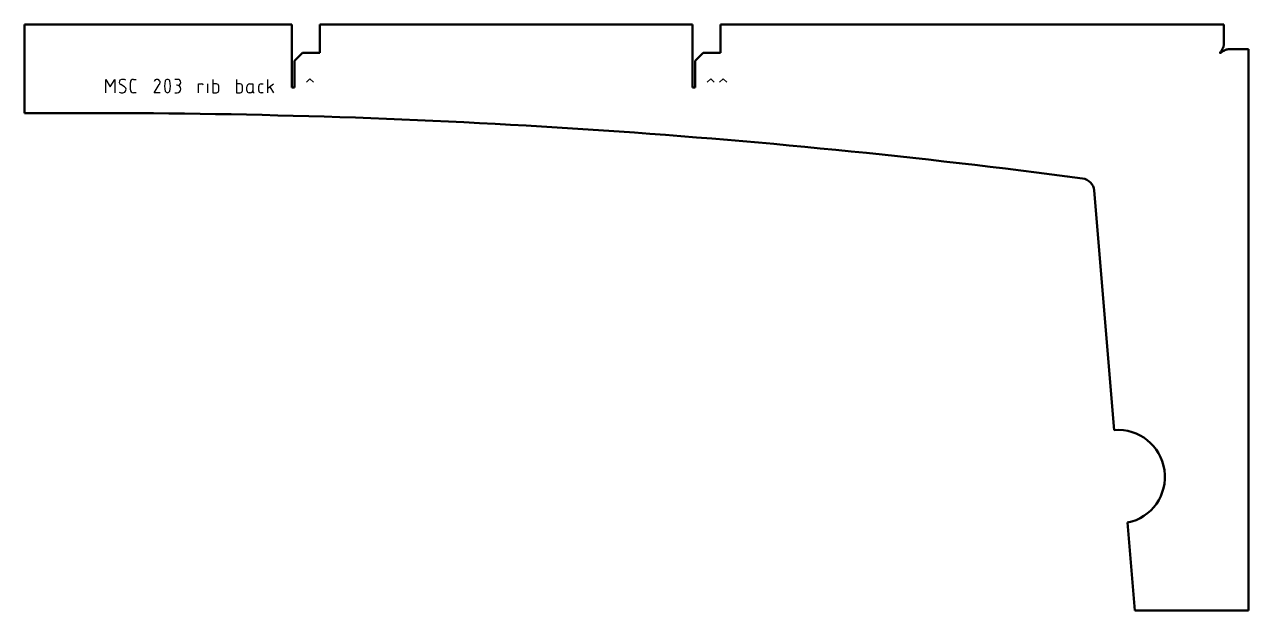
# Model space of a CAD drawing. Header units: millimetres. Extents: x 0 to 916, y 0 to 438.
import ezdxf

# ---------------------------------------------------------------- set-up
doc = ezdxf.new("R2010")
doc.units = ezdxf.units.MM
doc.layers.add('IV_MARK_SURFACE', color=2, linetype='Continuous', lineweight=25)
doc.layers.add('IV_OUTER_PROFILE', color=7, linetype='Continuous', lineweight=50)

msp = doc.modelspace()

# ---------------------------------------------------------------- linework, layer by layer
at = {"layer": 'IV_MARK_SURFACE'}
for p, q in [((60.93, 387.17), (60.93, 397.17)), ((60.93, 397.17), (64.26, 391.62)), ((64.26, 391.62), (67.59, 397.17)), ((67.59, 397.17), (67.59, 387.17)), ((79.26, 389.39), (79.26, 394.95)), ((81.48, 397.17), (83.7, 397.17)), ((114.82, 397.17), (112.59, 397.17)), ((140.93, 397.17), (140.93, 393.84)), ((158.7, 397.17), (158.7, 393.84)), ((182.04, 390.51), (182.04, 397.17)), ((210.98, 394.97), (213.65, 397.63)), ((213.65, 397.63), (216.32, 394.97)), ((510.98, 394.97), (513.65, 397.63)), ((513.65, 397.63), (516.32, 394.97)), ((520.32, 394.97), (522.98, 397.63)), ((522.98, 397.63), (525.65, 394.97)), ((74.82, 391.62), (72.04, 393.28)), ((83.7, 387.17), (81.48, 387.17)), ((97.04, 387.17), (100.93, 393.28)), ((101.48, 387.17), (97.04, 387.17)), ((112.59, 387.17), (114.26, 387.17)), ((114.26, 392.73), (113.7, 392.73)), ((130.37, 387.17), (130.37, 393.84)), ((130.37, 393.84), (132.59, 393.84)), ((137.32, 387.17), (137.32, 393.84)), ((140.93, 393.84), (140.93, 387.17)), ((143.7, 393.84), (140.93, 393.84)), ((140.93, 387.17), (143.7, 387.17)), ((145.37, 388.84), (145.37, 392.17)), ((158.7, 393.84), (158.7, 387.17)), ((161.48, 393.84), (158.7, 393.84)), ((158.7, 387.17), (161.48, 387.17)), ((163.15, 388.84), (163.15, 392.17)), ((166.48, 388.84), (166.48, 391.62)), ((169.26, 387.17), (168.15, 387.17)), ((168.7, 393.84), (170.93, 393.84)), ((170.93, 393.84), (170.93, 388.84)), ((170.93, 388.84), (170.93, 388.28)), ((175.37, 388.84), (175.37, 392.17)), ((177.04, 393.84), (178.7, 393.84)), ((178.7, 387.17), (177.04, 387.17)), ((182.04, 390.51), (186.48, 393.84)), ((182.04, 387.17), (182.04, 390.51)), ((183.7, 391.62), (186.48, 387.17))]:
    msp.add_line(p, q, dxfattribs=at)
for centre, radius, start, end in [((73.17, 395.18), 2.21, 139.62628, 239.29837), ((73.7, 392.49), 4.69, 61.71531, 118.28469), ((81.48, 394.95), 2.22, 90, 180), ((99.26, 394.85), 2.32, 16.40471, 163.59529), ((98.49, 395.07), 3.02, 323.69114, 8.23638), ((118.81, 392.17), 13.99, 163.86614, 196.13386), ((107.04, 395.37), 1.8, 22.4119, 157.5881), ((95.26, 392.17), 13.99, 343.86614, 16.13386), ((114.82, 394.95), 2.22, 270, 90), ((72.99, 390.84), 3.74, 236.41745, 280.96269), ((73.61, 389.56), 2.39, 272.36847, 59.55905), ((81.48, 389.39), 2.22, 180, 270), ((107.04, 388.99), 1.81, 203.03732, 336.96268), ((114.26, 389.95), 2.78, 270, 90), ((132.59, 392.73), 1.11, 0, 90), ((143.7, 392.17), 1.67, 0, 90), ((143.7, 388.84), 1.67, 270, 0), ((161.48, 392.17), 1.67, 0, 90), ((161.48, 388.84), 1.67, 270, 360), ((168.7, 391.62), 2.22, 90, 180), ((168.15, 388.84), 1.67, 180, 270), ((169.26, 388.84), 1.67, 270, 0), ((172.04, 388.28), 1.11, 180, 270), ((177.04, 392.17), 1.67, 90, 180), ((177.04, 388.84), 1.67, 180, 270)]:
    msp.add_arc(centre, radius, start, end, dxfattribs=at)
at = {"layer": 'IV_OUTER_PROFILE'}
for p, q in [((200, 438.2), (0, 438.2)), ((0, 372), (0, 438.2)), ((200, 391), (200, 438.2)), ((221, 438.2), (221, 417)), ((500, 438.2), (221, 438.2)), ((500, 391), (500, 438.2)), ((521, 438.2), (521, 417)), ((897.65, 438.2), (521, 438.2)), ((897.65, 422.95), (897.65, 438.2)), ((202.1, 411), (208.1, 417)), ((221, 417), (208.1, 417)), ((502.1, 411), (508.1, 417)), ((521, 417), (508.1, 417)), ((900.95, 419.65), (916.2, 419.65)), ((916.2, 0), (916.2, 419.65)), ((202.1, 411), (202.1, 391)), ((502.1, 411), (502.1, 391)), ((202.1, 391), (200, 391)), ((502.1, 391), (500, 391)), ((50, 372), (0, 372)), ((815.71, 134.88), (800.67, 313.99)), ((831.05, 0), (825.54, 65.69)), ((831.05, 0), (916.2, 0))]:
    msp.add_line(p, q, dxfattribs=at)
for centre, radius, start, end in [((891.47, 423.28), 6.21, 340.18508, 343.64432), ((892.07, 423.11), 5.59, 343.51829, 347.29422), ((892.56, 423.01), 5.09, 347.17308, 351.25534), ((892.93, 422.96), 4.71, 351.14606, 355.50916), ((893.2, 422.95), 4.44, 355.41981, 0.02097), ((895.1, 417.1), 0.252, 142.85331, 307.14669), ((849.02, 452.33), 57.75, 322.5925, 323.47749), ((930.33, 371.02), 57.75, 126.52251, 127.4075), ((875.28, 433.09), 25.2, 323.10078, 325.10122), ((884.72, 426.67), 13.79, 324.56387, 328.12321), ((911.09, 397.28), 25.2, 124.89878, 126.89922), ((887.55, 425), 10.49, 327.69111, 332.18847), ((904.67, 406.72), 13.79, 121.87679, 125.43613), ((889.74, 423.91), 8.06, 331.75681, 337.37058), ((890.75, 423.52), 6.97, 337.16636, 340.31053), ((903, 409.55), 10.49, 117.81153, 122.30889), ((901.91, 411.74), 8.06, 112.62942, 118.24319), ((901.52, 412.75), 6.97, 109.68947, 112.83364), ((901.28, 413.47), 6.21, 106.35568, 109.81492), ((901.11, 414.07), 5.59, 102.70578, 106.48171), ((901.01, 414.56), 5.09, 98.74466, 102.82692), ((900.96, 414.93), 4.71, 94.49084, 98.85394), ((900.95, 415.2), 4.44, 89.97903, 94.58019), ((50, -5278), 5650, 82.45348, 90), ((790.71, 313.15), 10, 4.8, 82.45348), ((818.64, 100), 35, 281.36243, 94.8)]:
    msp.add_arc(centre, radius, start, end, dxfattribs=at)

doc.saveas('drawing.dxf')
